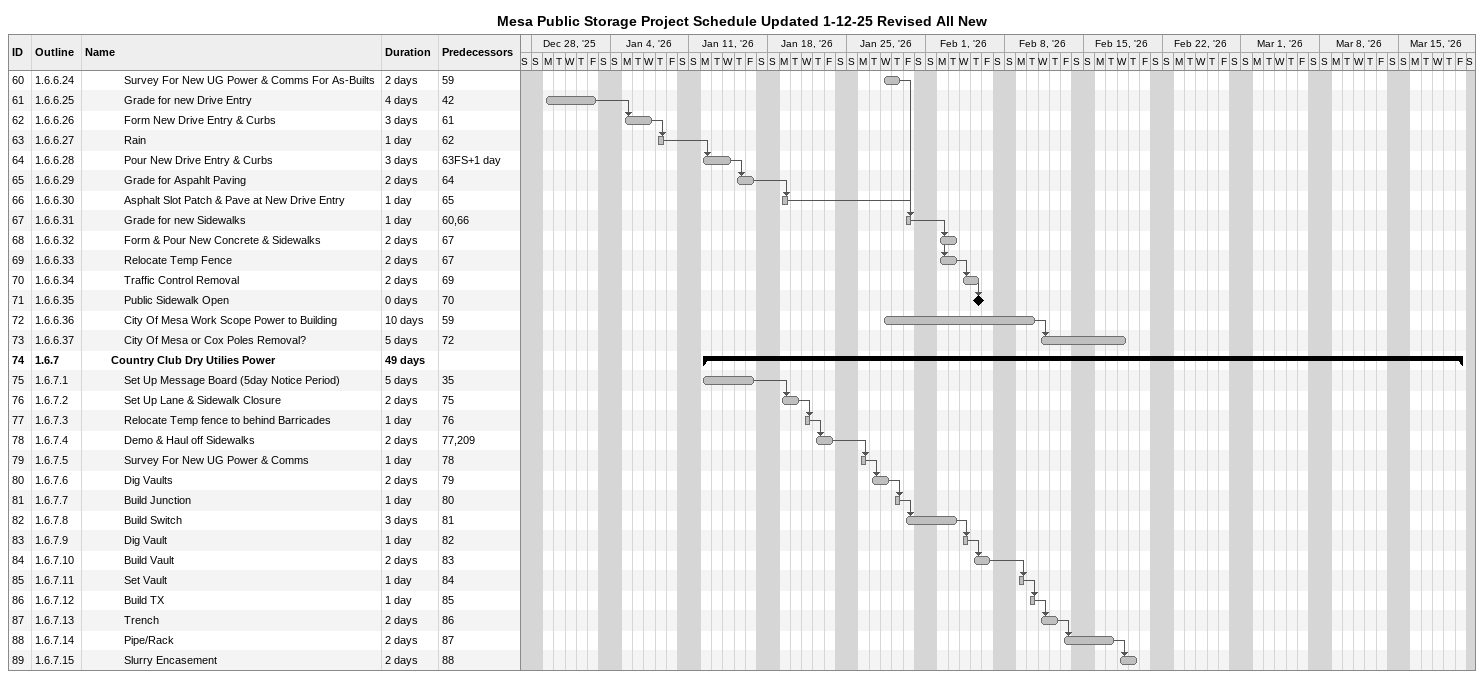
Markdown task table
Mesa Public Storage Project Schedule Updated 1-12-25 Revised All New

| ID | WBS | Task | Duration | Start | Finish | Predecessors |
|---|---|---|---|---|---|---|
| 60 | 1.6.6.24 | Survey For New UG Power & Comms For As-Builts | 2d | 2026-01-28 | 2026-01-29 | 59 |
| 61 | 1.6.6.25 | Grade for new Drive Entry | 4d | 2025-12-29 | 2026-01-02 | 42 |
| 62 | 1.6.6.26 | Form New Drive Entry & Curbs | 3d | 2026-01-05 | 2026-01-07 | 61 |
| 63 | 1.6.6.27 | Rain | 1d | 2026-01-08 | 2026-01-08 | 62 |
| 64 | 1.6.6.28 | Pour New Drive Entry & Curbs | 3d | 2026-01-12 | 2026-01-14 | 63FS+1d |
| 65 | 1.6.6.29 | Grade for Aspahlt Paving | 2d | 2026-01-15 | 2026-01-16 | 64 |
| 66 | 1.6.6.30 | Asphalt Slot Patch & Pave at New Drive Entry | 1d | 2026-01-19 | 2026-01-19 | 65 |
| 67 | 1.6.6.31 | Grade for new Sidewalks | 1d | 2026-01-30 | 2026-01-30 | 60, 66 |
| 68 | 1.6.6.32 | Form & Pour New Concrete & Sidewalks | 2d | 2026-02-02 | 2026-02-03 | 67 |
| 69 | 1.6.6.33 | Relocate Temp Fence | 2d | 2026-02-02 | 2026-02-03 | 67 |
| 70 | 1.6.6.34 | Traffic Control Removal | 2d | 2026-02-04 | 2026-02-05 | 69 |
| 71 | 1.6.6.35 | Public Sidewalk Open | 0d | 2026-02-05 | 2026-02-05 | 70 |
| 72 | 1.6.6.36 | City Of Mesa Work Scope Power to Building | 10d | 2026-01-28 | 2026-02-10 | 59 |
| 73 | 1.6.6.37 | City Of Mesa or Cox Poles Removal? | 5d | 2026-02-11 | 2026-02-18 | 72 |
| 74 | 1.6.7 | **Country Club Dry Utilies Power** | 49d | 2026-01-12 | 2026-03-20 |  |
| 75 | 1.6.7.1 | Set Up Message Board (5day Notice Period) | 5d | 2026-01-12 | 2026-01-16 | 35 |
| 76 | 1.6.7.2 | Set Up Lane & Sidewalk Closure | 2d | 2026-01-19 | 2026-01-20 | 75 |
| 77 | 1.6.7.3 | Relocate Temp fence to behind Barricades | 1d | 2026-01-21 | 2026-01-21 | 76 |
| 78 | 1.6.7.4 | Demo & Haul off Sidewalks | 2d | 2026-01-22 | 2026-01-23 | 77, 209 |
| 79 | 1.6.7.5 | Survey For New UG Power & Comms | 1d | 2026-01-26 | 2026-01-26 | 78 |
| 80 | 1.6.7.6 | Dig Vaults | 2d | 2026-01-27 | 2026-01-28 | 79 |
| 81 | 1.6.7.7 | Build Junction | 1d | 2026-01-29 | 2026-01-29 | 80 |
| 82 | 1.6.7.8 | Build Switch | 3d | 2026-01-30 | 2026-02-03 | 81 |
| 83 | 1.6.7.9 | Dig Vault | 1d | 2026-02-04 | 2026-02-04 | 82 |
| 84 | 1.6.7.10 | Build Vault | 2d | 2026-02-05 | 2026-02-06 | 83 |
| 85 | 1.6.7.11 | Set Vault | 1d | 2026-02-09 | 2026-02-09 | 84 |
| 86 | 1.6.7.12 | Build TX | 1d | 2026-02-10 | 2026-02-10 | 85 |
| 87 | 1.6.7.13 | Trench | 2d | 2026-02-11 | 2026-02-12 | 86 |
| 88 | 1.6.7.14 | Pipe/Rack | 2d | 2026-02-13 | 2026-02-17 | 87 |
| 89 | 1.6.7.15 | Slurry Encasement | 2d | 2026-02-18 | 2026-02-19 | 88 |
